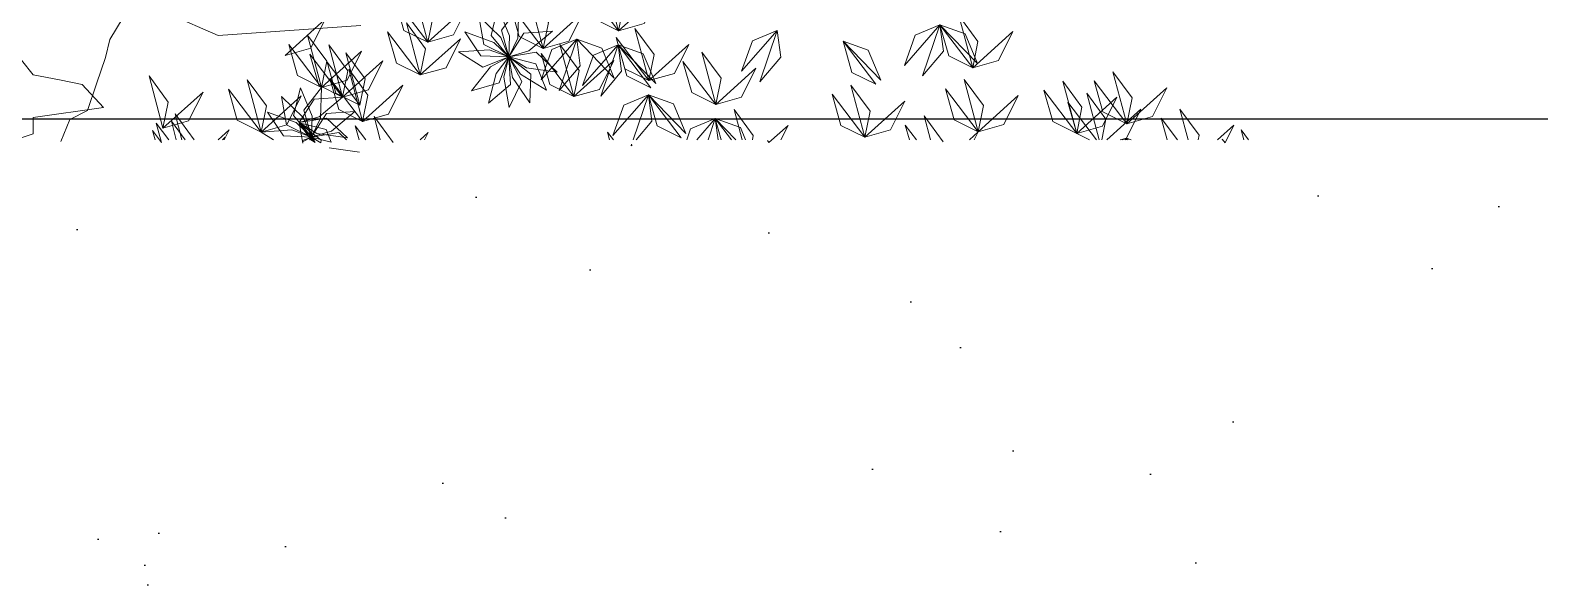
# Model space of a CAD drawing. Header units: inches. Extents: x 4350 to 28384, y -6772 to 993.
# Drawn here: x 15557.4 to 15724.9, y -3622.4 to -3561 of the extents above; entities that cross this region are included whole.
import ezdxf

# ---------------------------------------------------------------- set-up
doc = ezdxf.new("R2010")
doc.units = ezdxf.units.IN
doc.header["$MEASUREMENT"] = 0
doc.layers.add('ARREDAMENTO', color=2, linetype='Continuous', lineweight=18)
doc.layers.add('ARREDI_attrezzature', color=7, linetype='Continuous')

# ---------------------------------------------------------------- blocks, each defined once
blk = doc.blocks.new('chioma jacaranda')
at = {"layer": 'ARREDAMENTO'}
for p, q in [((14619.09, -3563.63), (14614.73, -3558.17)), ((14634.18, -3556.9), (14639.63, -3559.26)), ((14639.63, -3559.26), (14655.44, -3558.17)), ((14622, -3564.17), (14619.09, -3563.63)), ((14624.54, -3564.72), (14622, -3564.17)), ((14626.91, -3567.26), (14624.54, -3564.72)), ((14619.09, -3568.35), (14626.91, -3567.26)), ((14619.09, -3570.17), (14619.09, -3568.35)), ((14617.08, -3570.84), (14619.09, -3570.17))]:
    blk.add_line(p, q, dxfattribs=at)
blk.add_lwpolyline([(14622.18, -3571.04), (14623.17, -3568.58), (14625.14, -3567.6), (14626.13, -3564.64), (14627.11, -3561.69), (14627.6, -3559.72), (14629.08, -3557.26)], dxfattribs=at)
at = {"layer": 'ARREDAMENTO', "lineweight": 0}
for points in [[(14684.06, -3558.74), (14684.64, -3555.83), (14682.51, -3552.94), (14684.06, -3558.74)], [(14662.88, -3560.02), (14663.47, -3557.11), (14661.34, -3554.22), (14662.88, -3560.02)], [(14675.7, -3560.71), (14676.28, -3557.81), (14674.15, -3554.92), (14675.7, -3560.71)], [(14684.06, -3558.74), (14681.4, -3557.41), (14680.43, -3553.96), (14684.06, -3558.74)], [(14684.06, -3558.74), (14686.91, -3557.93), (14688.51, -3554.72), (14684.06, -3558.74)], [(14662.88, -3560.02), (14660.23, -3558.7), (14659.25, -3555.24), (14662.88, -3560.02)], [(14662.88, -3560.02), (14665.74, -3559.21), (14667.34, -3556), (14662.88, -3560.02)], [(14670.67, -3556.16), (14671.95, -3559.32), (14671.88, -3561.63), (14669.91, -3559.25), (14670.67, -3556.16)], [(14673, -3556.14), (14672.88, -3559.55), (14671.88, -3561.63), (14671.05, -3558.66), (14673, -3556.14)], [(14675.7, -3560.71), (14673.04, -3559.39), (14672.07, -3555.94), (14675.7, -3560.71)], [(14647.05, -3561.49), (14649.9, -3560.68), (14651.5, -3557.47), (14647.05, -3561.49)], [(14662.06, -3563.64), (14662.65, -3560.74), (14660.52, -3557.85), (14662.06, -3563.64)], [(14668.55, -3557.13), (14671, -3559.5), (14671.87, -3561.63), (14669.11, -3560.26), (14668.55, -3557.13)], [(14675.7, -3560.71), (14678.55, -3559.91), (14680.15, -3556.69), (14675.7, -3560.71)], [(14719.73, -3558.08), (14716.99, -3559.22), (14715.79, -3562.6), (14719.73, -3558.08)], [(14719.73, -3558.08), (14720.12, -3561.02), (14717.8, -3563.76), (14719.73, -3558.08)], [(14723.36, -3562.85), (14720.71, -3561.53), (14719.73, -3558.08), (14723.36, -3562.85)], [(14719.73, -3558.08), (14722.52, -3559.07), (14723.9, -3562.39), (14719.73, -3558.08)], [(14723.36, -3562.85), (14720.71, -3561.53), (14719.73, -3558.08), (14723.36, -3562.85)], [(14723.36, -3562.85), (14723.94, -3559.95), (14721.82, -3557.06), (14723.36, -3562.85)], [(14651.1, -3565.04), (14651.68, -3562.13), (14649.55, -3559.24), (14651.1, -3565.04)], [(14662.06, -3563.64), (14659.41, -3562.32), (14658.43, -3558.87), (14662.06, -3563.64)], [(14662.06, -3563.64), (14664.92, -3562.84), (14666.52, -3559.62), (14662.06, -3563.64)], [(14667.01, -3558.87), (14670.21, -3560.04), (14671.87, -3561.64), (14668.79, -3561.51), (14667.01, -3558.87)], [(14676.71, -3558.79), (14674.1, -3560.98), (14671.89, -3561.63), (14673.54, -3559.02), (14676.71, -3558.79)], [(14679.41, -3559.68), (14676.67, -3560.82), (14675.47, -3564.2), (14679.41, -3559.68)], [(14679.41, -3559.68), (14679.8, -3562.62), (14677.48, -3565.36), (14679.41, -3559.68)], [(14679.41, -3559.68), (14682.2, -3560.67), (14683.58, -3563.99), (14679.41, -3559.68)], [(14687.42, -3564.27), (14684.77, -3562.95), (14683.79, -3559.5), (14687.42, -3564.27)], [(14687.42, -3564.27), (14684.77, -3562.95), (14683.79, -3559.5), (14687.42, -3564.27)], [(14687.42, -3564.27), (14688, -3561.37), (14685.88, -3558.48), (14687.42, -3564.27)], [(14687.42, -3564.27), (14688, -3561.37), (14685.88, -3558.48), (14687.42, -3564.27)], [(14701.66, -3558.72), (14698.92, -3559.86), (14697.72, -3563.24), (14701.66, -3558.72)], [(14701.66, -3558.72), (14702.05, -3561.66), (14699.73, -3564.4), (14701.66, -3558.72)], [(14712.61, -3564.68), (14709.95, -3563.36), (14708.98, -3559.91), (14712.61, -3564.68)], [(14708.98, -3559.91), (14711.77, -3560.91), (14713.15, -3564.22), (14708.98, -3559.91)], [(14723.36, -3562.85), (14726.21, -3562.05), (14727.81, -3558.83), (14723.36, -3562.85)], [(14651.1, -3565.04), (14648.44, -3563.72), (14647.47, -3560.26), (14651.1, -3565.04)], [(14653.44, -3566.09), (14650.79, -3564.77), (14649.81, -3561.32), (14653.44, -3566.09)], [(14651.1, -3565.04), (14653.95, -3564.23), (14655.55, -3561.02), (14651.1, -3565.04)], [(14653.44, -3566.09), (14654.03, -3563.19), (14651.9, -3560.3), (14653.44, -3566.09)], [(14655.34, -3566.98), (14655.93, -3564.08), (14653.8, -3561.19), (14655.34, -3566.98)], [(14666.3, -3561.09), (14669.7, -3560.86), (14671.87, -3561.64), (14669.01, -3562.77), (14666.3, -3561.09)], [(14667.75, -3565.42), (14669.85, -3562.73), (14671.88, -3561.64), (14670.8, -3564.53), (14667.75, -3565.42)], [(14669.64, -3566.77), (14670.47, -3563.47), (14671.88, -3561.64), (14672.08, -3564.72), (14669.64, -3566.77)], [(14671.93, -3567.24), (14671.34, -3563.88), (14671.89, -3561.64), (14673.32, -3564.38), (14671.93, -3567.24)], [(14677.23, -3563.32), (14673.85, -3562.85), (14671.89, -3561.63), (14674.93, -3561.12), (14677.23, -3563.32)], [(14676.08, -3565.35), (14673.19, -3563.55), (14671.89, -3561.64), (14674.88, -3562.4), (14676.08, -3565.35)], [(14674.2, -3566.74), (14672.3, -3563.91), (14671.89, -3561.64), (14674.31, -3563.56), (14674.2, -3566.74)], [(14679.09, -3566.04), (14676.43, -3564.72), (14675.46, -3561.27), (14679.09, -3566.04)], [(14679.09, -3566.04), (14679.67, -3563.14), (14677.55, -3560.25), (14679.09, -3566.04)], [(14684, -3560.3), (14681.27, -3561.44), (14680.06, -3564.82), (14684, -3560.3)], [(14684, -3560.3), (14684.39, -3563.24), (14682.08, -3565.98), (14684, -3560.3)], [(14687.63, -3565.08), (14684.98, -3563.76), (14684, -3560.3), (14687.63, -3565.08)], [(14684, -3560.3), (14686.8, -3561.3), (14688.18, -3564.61), (14684, -3560.3)], [(14687.42, -3564.27), (14690.27, -3563.47), (14691.87, -3560.26), (14687.42, -3564.27)], [(14687.42, -3564.27), (14690.27, -3563.47), (14691.87, -3560.26), (14687.42, -3564.27)], [(14694.84, -3566.92), (14695.43, -3564.01), (14693.3, -3561.12), (14694.84, -3566.92)], [(14655.34, -3566.98), (14652.69, -3565.66), (14651.71, -3562.21), (14655.34, -3566.98)], [(14653.44, -3566.09), (14656.3, -3565.29), (14657.9, -3562.07), (14653.44, -3566.09)], [(14655.66, -3568.8), (14656.25, -3565.89), (14654.12, -3563), (14655.66, -3568.8)], [(14679.09, -3566.04), (14681.94, -3565.24), (14683.54, -3562.03), (14679.09, -3566.04)], [(14694.84, -3566.92), (14692.19, -3565.59), (14691.21, -3562.14), (14694.84, -3566.92)], [(14694.84, -3566.92), (14697.7, -3566.11), (14699.3, -3562.9), (14694.84, -3566.92)], [(14740.46, -3569.07), (14741.04, -3566.17), (14738.92, -3563.28), (14740.46, -3569.07)], [(14633.49, -3569.56), (14634.08, -3566.65), (14631.95, -3563.76), (14633.49, -3569.56)], [(14644.4, -3569.99), (14644.98, -3567.08), (14642.85, -3564.19), (14644.4, -3569.99)], [(14655.66, -3568.8), (14653.01, -3567.47), (14652.03, -3564.02), (14655.66, -3568.8)], [(14655.66, -3568.8), (14658.51, -3567.99), (14660.11, -3564.78), (14655.66, -3568.8)], [(14711.39, -3570.56), (14711.97, -3567.66), (14709.84, -3564.77), (14711.39, -3570.56)], [(14723.97, -3569.96), (14724.55, -3567.05), (14722.42, -3564.16), (14723.97, -3569.96)], [(14734.9, -3570.13), (14735.48, -3567.22), (14733.36, -3564.33), (14734.9, -3570.13)], [(14740.46, -3569.07), (14737.8, -3567.75), (14736.83, -3564.3), (14740.46, -3569.07)], [(14633.49, -3569.56), (14636.35, -3568.75), (14637.95, -3565.54), (14633.49, -3569.56)], [(14644.4, -3569.99), (14641.74, -3568.67), (14640.77, -3565.22), (14644.4, -3569.99)], [(14644.4, -3569.99), (14647.25, -3569.18), (14648.85, -3565.97), (14644.4, -3569.99)], [(14646.64, -3566.02), (14649.1, -3568.39), (14649.97, -3570.53), (14647.21, -3569.16), (14646.64, -3566.02)], [(14648.77, -3565.06), (14650.04, -3568.22), (14649.97, -3570.52), (14648, -3568.15), (14648.77, -3565.06)], [(14653.44, -3566.09), (14650.83, -3568.28), (14648.62, -3568.93), (14650.27, -3566.32), (14653.44, -3566.09)], [(14651.1, -3565.04), (14650.98, -3568.45), (14649.97, -3570.52), (14649.14, -3567.55), (14651.1, -3565.04)], [(14687.37, -3565.84), (14684.63, -3566.98), (14683.43, -3570.36), (14687.37, -3565.84)], [(14685.67, -3570.84), (14687.37, -3565.84)], [(14687.37, -3565.84), (14687.76, -3568.78), (14686.02, -3570.84)], [(14691, -3570.62), (14688.34, -3569.29), (14687.37, -3565.84), (14691, -3570.62)], [(14687.37, -3565.84), (14690.16, -3566.84), (14691.54, -3570.15), (14687.37, -3565.84)], [(14711.39, -3570.56), (14708.73, -3569.24), (14707.76, -3565.79), (14711.39, -3570.56)], [(14711.39, -3570.56), (14714.24, -3569.75), (14715.84, -3566.54), (14711.39, -3570.56)], [(14723.97, -3569.96), (14721.31, -3568.64), (14720.33, -3565.18), (14723.97, -3569.96)], [(14723.97, -3569.96), (14726.82, -3569.15), (14728.42, -3565.94), (14723.97, -3569.96)], [(14734.9, -3570.13), (14732.24, -3568.81), (14731.27, -3565.35), (14734.9, -3570.13)], [(14736.33, -3570.84), (14734.9, -3570.13), (14733.92, -3566.67), (14737.09, -3570.84)], [(14734.9, -3570.13), (14737.75, -3569.32), (14739.35, -3566.11), (14734.9, -3570.13)], [(14737.68, -3570.84), (14738.14, -3568.54), (14736.01, -3565.65), (14737.39, -3570.84)], [(14740.46, -3569.07), (14743.31, -3568.27), (14744.91, -3565.06), (14740.46, -3569.07)], [(14636.96, -3570.85), (14634.84, -3567.96), (14635.6, -3570.84)], [(14645.1, -3567.77), (14648.3, -3568.93), (14649.97, -3570.53), (14646.89, -3570.4), (14645.1, -3567.77)], [(14654.81, -3567.69), (14652.2, -3569.88), (14649.98, -3570.52), (14651.63, -3567.92), (14654.81, -3567.69)], [(14659.05, -3571.15), (14656.92, -3568.26), (14657.61, -3570.84)], [(14698.91, -3570.84), (14699.01, -3570.35), (14696.88, -3567.46), (14697.78, -3570.84)], [(14720.1, -3571.07), (14717.97, -3568.18), (14718.68, -3570.84)], [(14739.71, -3570.84), (14740.41, -3570.64), (14742, -3567.43), (14738.23, -3570.84)], [(14748.37, -3570.84), (14748.48, -3570.32), (14746.35, -3567.43), (14747.26, -3570.84)], [(14632.64, -3570.84), (14632.34, -3569.79), (14633.35, -3571.12)], [(14633.35, -3571.12), (14632.75, -3568.99), (14634.16, -3570.84)], [(14635.95, -3570.84), (14634.43, -3568.77), (14634.98, -3570.84)], [(14640.28, -3570.84), (14640.83, -3569.74), (14639.62, -3570.84)], [(14644.4, -3569.99), (14647.8, -3569.75), (14649.97, -3570.53), (14648.98, -3570.93)], [(14645.76, -3570.84), (14644.4, -3569.99)], [(14653.96, -3570.62), (14650.58, -3570.15), (14648.62, -3568.93), (14651.66, -3568.42), (14653.96, -3570.62)], [(14650.4, -3571.15), (14649.92, -3570.84), (14648.62, -3568.94), (14651.61, -3569.7), (14652.18, -3571.1)], [(14649.03, -3571.21), (14648.62, -3568.94), (14651.04, -3570.86), (14651.03, -3571.18)], [(14651.03, -3571.18), (14649.99, -3570.53), (14653.03, -3570.01), (14653.88, -3570.84)], [(14655.28, -3570.84), (14654.84, -3569.28), (14656.02, -3570.84)], [(14683.48, -3570.84), (14682.85, -3569.98), (14683.07, -3570.84)], [(14694.79, -3568.48), (14692.06, -3569.62), (14691.62, -3570.84)], [(14692.74, -3570.84), (14694.79, -3568.48)], [(14693.99, -3570.84), (14694.79, -3568.48)], [(14695.46, -3570.84), (14694.79, -3568.48), (14696.58, -3570.84)], [(14694.79, -3568.48), (14695.1, -3570.84)], [(14694.79, -3568.48), (14697.58, -3569.48), (14698.15, -3570.84)], [(14697.07, -3570.84), (14694.79, -3568.48)], [(14702.08, -3570.84), (14702.88, -3569.24), (14700.75, -3571.15)], [(14716.34, -3570.84), (14715.88, -3569.2), (14717.12, -3570.84)], [(14723.53, -3570.84), (14723.97, -3569.96), (14722.99, -3570.84)], [(14744.94, -3570.84), (14744.26, -3568.45), (14746.08, -3570.84)], [(14751.37, -3571.16), (14752.34, -3569.2), (14750.53, -3570.84)], [(14753.97, -3570.84), (14753.15, -3569.73), (14753.45, -3570.84)], [(14640.28, -3570.84), (14640.42, -3570.55), (14640.1, -3570.84)], [(14649, -3571.06), (14649.97, -3570.54), (14649.86, -3570.84)], [(14649.75, -3570.84), (14649.98, -3570.54), (14650, -3570.89)], [(14649.91, -3570.84), (14649.98, -3570.54), (14650.25, -3571.05)], [(14650.4, -3571.15), (14649.98, -3570.53), (14652.18, -3571.1)], [(14650.05, -3570.93), (14649.98, -3570.54), (14650.36, -3570.84)], [(14662.52, -3570.84), (14662.92, -3570.04), (14662.03, -3570.84)], [(14685.56, -3571.38), (14685.44, -3571.52), (14685.51, -3571.31)], [(14700.75, -3571.15), (14700.58, -3570.91)], [(14740.41, -3570.64), (14739.93, -3570.84)], [(14740.23, -3570.84), (14740.41, -3570.64)], [(14740.34, -3570.84), (14740.41, -3570.64)], [(14740.41, -3570.64), (14740.43, -3570.84)], [(14740.41, -3570.64), (14740.96, -3570.84)], [(14740.6, -3570.84), (14740.41, -3570.64)], [(14751.09, -3570.84), (14751.06, -3570.75), (14751.37, -3571.16)], [(14655.32, -3572.22), (14651.95, -3571.74)]]:
    blk.add_lwpolyline(points, dxfattribs=at)

msp = doc.modelspace()

# ---------------------------------------------------------------- hatches: boundary and pattern name
at = {"layer": 'ARREDI_attrezzature'}
h = msp.add_hatch(dxfattribs=at)
h.set_pattern_fill('AR-SAND', color=256, scale=30)
h.paths.add_polyline_path([(17035.43, -3570.84), (16637.75, -3570.84), (16637.75, -4170.84), (17035.43, -4170.84)])
h.paths.add_polyline_path([(16637.75, -3570.84), (16447.77, -3570.84), (16447.77, -3785.84), (16637.75, -3785.84)])
h.paths.add_polyline_path([(16447.77, -3570.84), (16326.96, -3570.84), (16326.96, -3685.66), (16447.77, -3685.84)])
h.paths.add_polyline_path([(16326.96, -3570.84), (15991.28, -3570.84), (15991.28, -3635.84), (16124.43, -3769.71), (16124.86, -3766.1), (16132.88, -3767.95), (16130.99, -3775.37), (16134.77, -3775.83), (16135.24, -3771.2), (16139.01, -3772.13), (16140.9, -3767.03), (16145.62, -3769.81), (16142.32, -3776.76), (16146.09, -3778.62), (16147.98, -3774.44), (16158.36, -3777.69), (16156.47, -3782.33), (16162.14, -3780.47), (16167.18, -3785.84), (16177.74, -3785.84), (16178.31, -3778.91), (16176.77, -3779.08), (16180.54, -3767.49), (16198, -3765.64), (16196.11, -3772.13), (16194.7, -3779.08), (16194.22, -3778.81), (16194.22, -3782.79), (16190.45, -3781.86), (16190.45, -3785.84), (16203.65, -3785.84), (16202.72, -3791.13), (16206.97, -3788.82), (16206.97, -3792.52), (16202.25, -3792.99), (16204.4, -3799.75), (16204.82, -3800.33), (16211.94, -3798), (16211.68, -3797.16), (16215.93, -3796.7), (16211.94, -3798), (16213.1, -3801.8), (16217.35, -3800.87), (16206.49, -3805.04), (16209.32, -3811.53), (16199.56, -3825.73), (16206.02, -3818.02), (16214.99, -3808.75), (16224.9, -3799.48), (16240, -3788.82), (16250.38, -3781.86), (16259.82, -3776.3), (16269.72, -3769.81), (16279.16, -3764.71), (16291.5, -3758.92), (16291.43, -3758.68), (16299.93, -3754.97), (16299.45, -3755.19), (16299.45, -3755.44), (16303.23, -3754.05), (16302.28, -3763.32), (16298.51, -3777.69), (16294.26, -3768.88), (16291.5, -3758.92), (16279.16, -3764.71), (16269.72, -3769.81), (16259.82, -3776.3), (16250.38, -3781.86), (16244.44, -3785.84), (16326.96, -3785.84), (16326.96, -3685.84)])
h.paths.add_polyline_path([(16246.13, -3705.83), (16257.93, -3703.51), (16263.12, -3706.76), (16257.93, -3713.25), (16251.32, -3721.59), (16245.66, -3729.01), (16239.52, -3738.28), (16234.81, -3745.24), (16228.67, -3754.97), (16224.9, -3762.39), (16223.8, -3764.12), (16230.56, -3761.46), (16235.75, -3759.61), (16240.47, -3758.22), (16237.64, -3752.66), (16247.55, -3749.41), (16249.43, -3758.22), (16254.62, -3756.36), (16252.27, -3750.8), (16258.4, -3748.95), (16260.29, -3753.58), (16265.48, -3752.19), (16263.12, -3745.7), (16278.69, -3743.38), (16279.16, -3748.02), (16284.35, -3747.56), (16283.41, -3742.92), (16295.21, -3744.77), (16295.73, -3750.4), (16292.85, -3750.8), (16293.79, -3754.97), (16289.54, -3756.83), (16288.6, -3749.41), (16279.16, -3751.73), (16280.04, -3755.81), (16281.05, -3755.44), (16281.05, -3760.54), (16280.04, -3755.81), (16278.1, -3756.52), (16278.69, -3761.46), (16277.27, -3756.83), (16278.1, -3756.52), (16277.75, -3753.58), (16266.42, -3756.83), (16268.78, -3761), (16264.64, -3761.9), (16265.01, -3765.64), (16264.53, -3761.93), (16264.64, -3761.9), (16264.06, -3755.9), (16256.04, -3757.29), (16256.86, -3761.53), (16256.98, -3761.46), (16257.93, -3767.03), (16256.86, -3761.53), (16253.73, -3763.29), (16254.62, -3767.49), (16253.68, -3763.32), (16253.73, -3763.29), (16252.74, -3758.68), (16238.58, -3764.25), (16238.79, -3769.44), (16239.05, -3769.34), (16239.05, -3775.83), (16238.79, -3769.44), (16235.28, -3770.74), (16235.75, -3774.44), (16234.33, -3766.1), (16228.67, -3767.95), (16233.39, -3786.5), (16230.56, -3777.69), (16225.84, -3780.01), (16221.59, -3764.71), (16209.32, -3772.59), (16214.99, -3778.15), (16212.16, -3780.93), (16219.23, -3786.96), (16204.36, -3777.22), (16206.02, -3769.34), (16211.68, -3770.74), (16215.16, -3760.98), (16208.38, -3760.07), (16211.21, -3751.73), (16217.35, -3755.44), (16218.76, -3751.26), (16212.16, -3750.8), (16217.35, -3738.75), (16218.81, -3739.53), (16220.65, -3734.58), (16223.48, -3729.94), (16218.76, -3729.48), (16223.01, -3723.45), (16229.14, -3726.23), (16232.42, -3723.48), (16230.56, -3721.13), (16231.98, -3720.22), (16229.62, -3716.49), (16237.17, -3712.32), (16244.24, -3708.15), (16246.13, -3711.86)], flags=16)
h.paths.add_polyline_path([(16242.29, -3715.9), (16245.19, -3721.59), (16241.41, -3716.49)], flags=0)
h.paths.add_polyline_path([(16231.97, -3731.79), (16234.81, -3734.11), (16231.85, -3732.02)], flags=0)
h.paths.add_polyline_path([(15991.28, -3570.84), (15331.28, -3570.84), (15331.28, -3635.84), (15991.28, -3635.84)])
h.paths.add_polyline_path([(15331.28, -3570.84), (14846.4, -3570.84), (14846.4, -4170.84), (15331.28, -4170.84)])
h.paths.add_polyline_path([(15991.28, -3635.84), (15991.28, -3785.84), (16008.47, -3785.84), (16008.42, -3785.56), (16008.82, -3785.84), (16012.4, -3785.84), (16013.39, -3782.01), (16016.78, -3782.54), (16019.39, -3779.13), (16021.44, -3782.38), (16018.79, -3784.22), (16019.75, -3785.84), (16025.56, -3785.84), (16025.7, -3785.74), (16025.72, -3785.84), (16032.24, -3785.84), (16031.4, -3782.95), (16028.3, -3781.28), (16025.32, -3778.67), (16029.88, -3777.36), (16026.14, -3775.48), (16022.75, -3774.45), (16022.42, -3771.15), (16024.64, -3772.53), (16027.94, -3772.72), (16028.86, -3770.59), (16030.24, -3768.04), (16032.16, -3770.57), (16034.61, -3770.13), (16037.59, -3772.95), (16034.42, -3774.16), (16035.28, -3775.63), (16039.18, -3775.39), (16038.98, -3777.3), (16038.8, -3781.33), (16040.1, -3785.34), (16042.63, -3783.63), (16044.87, -3784.55), (16045.29, -3784.25), (16045.91, -3781.91), (16041.88, -3780.67), (16042.79, -3776.31), (16043.08, -3770.38), (16044.76, -3768.25), (16046.79, -3772.8), (16048.59, -3770.88), (16049.46, -3773.3), (16050.2, -3776.26), (16051.37, -3773.71), (16053.57, -3772.76), (16055.07, -3775.71), (16055.31, -3779.19), (16053.7, -3779.3), (16052.91, -3783.69), (16054.19, -3783.98), (16053.87, -3785.76), (16053.93, -3785.84), (16061.93, -3785.84), (16062.25, -3785.19), (16062.5, -3785.84), (16066.4, -3785.84), (16066.69, -3785.04), (16068.6, -3784.73), (16070.71, -3784.59), (16071.42, -3785.84), (16072.56, -3785.84), (16072.92, -3784.36), (16074.2, -3785.11), (16076.86, -3785.31), (16080.46, -3784.86), (16079.03, -3785.84), (16084.26, -3785.84), (16084.75, -3779.08), (16090.42, -3778.65), (16089.47, -3774.44), (16110.7, -3768.88), (16111.65, -3773.52), (16115.42, -3772.59), (16114.01, -3767.49), (16119.67, -3767.49), (16119.2, -3773.98), (16123.91, -3773.98), (16124.43, -3769.71)], flags=17)
h.paths.add_polyline_path([(15272.3, -3924.58), (15272.3, -3882.09), (15241.39, -3882.09), (15241.39, -3924.58)], flags=24)

# ---------------------------------------------------------------- linework, layer by layer
msp.add_line((14846.4, -3570.84), (17035.43, -3570.84), dxfattribs=at)

# ---------------------------------------------------------------- block references
msp.add_blockref('chioma jacaranda', (938.65, -2.32))

doc.saveas('drawing.dxf')
